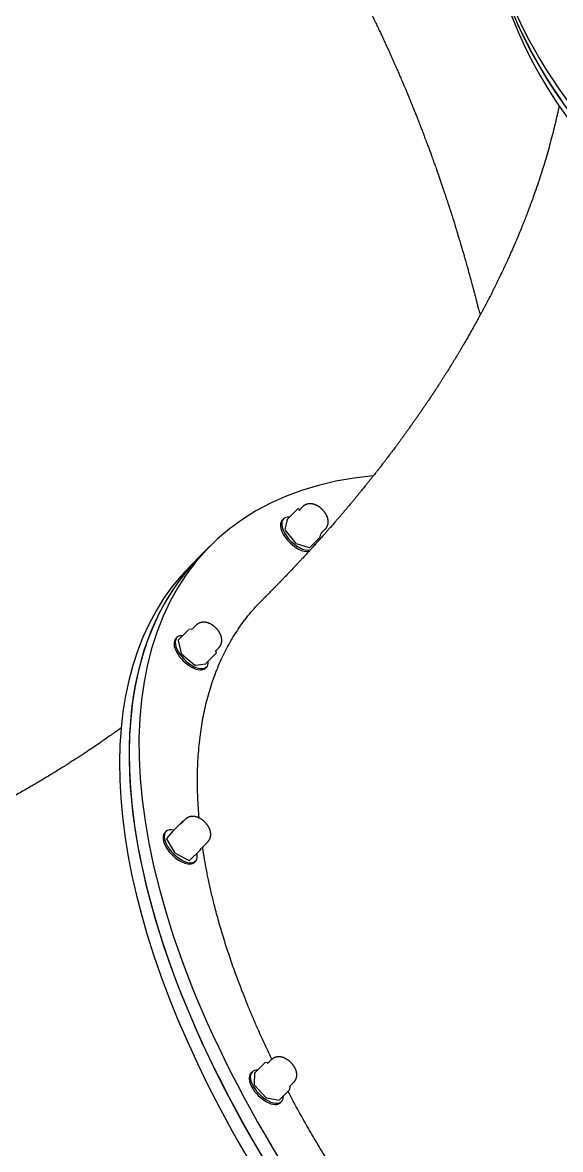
# Model space of a CAD drawing. Header units: millimetres. Extents: x 246416442 to 246896683, y 7418963194 to 7419503218.
# Drawn here: x 246834943 to 246835213, y 7419442322 to 7419442888 of the extents above; entities that cross this region are included whole.
import ezdxf
from ezdxf.lldxf.tags import DXFTag

# ---------------------------------------------------------------- set-up
doc = ezdxf.new("R2010")
doc.units = ezdxf.units.MM
for name, color, linetype in [('L-Hatch Boundary', 1, 'Continuous'), ('L-HS-CONCRETE PATH', 2, 'Continuous'), ('L-X-E-PLAY', 9, 'Continuous')]:
    doc.layers.add(name, color=color, linetype=linetype)
doc.layers.add('L-SUB-SOIL DRAINAGE', color=170, linetype='SUBSOIL', lineweight=20)
doc.styles.get("Standard").update_dxf_attribs({"font": 'arial.ttf'})
tags = doc.linetypes.add('SUBSOIL', pattern='A,12.7,-5.08,["SSD",Standard,S=2.54,R=0,X=-2.54,Y=-1.27],-6.35', length=24.13).pattern_tags.tags
tags[6] = DXFTag(74, 10)

# ---------------------------------------------------------------- blocks, each defined once
blk = doc.blocks.new('Kubus Triple - Moduplay')
at = {"layer": 'L-X-E-PLAY', "lineweight": 25}
for p, q in [((-141638.62, -699562.57), (-141644.63, -699566.82)), ((-141637.51, -699562.98), (-141638.36, -699562.55)), ((-141635.96, -699561.88), (-141638.23, -699563.49)), ((-141646.51, -699566.28), (-141647.21, -699566.78)), ((-141644.72, -699566.93), (-141646.69, -699571.54)), ((-141684.91, -699573.36), (-141690.57, -699577.36)), ((-141646.68, -699571.76), (-141642.46, -699579.46)), ((-141690.57, -699577.36), (-141696.23, -699581.36)), ((-141642.35, -699579.57), (-141636.16, -699582.65)), ((-141635.9, -699582.63), (-141629.89, -699578.38)), ((-141629.81, -699578.27), (-141629.26, -699576.99)), ((-141628.99, -699576.55), (-141626.72, -699574.95)), ((-141702.8, -699612.99), (-141708.81, -699617.24)), ((-141701.19, -699612.98), (-141702.65, -699612.95)), ((-141698.65, -699611.38), (-141700.83, -699612.92)), ((-141709.2, -699615.77), (-141709.91, -699616.27)), ((-141708.91, -699617.46), (-141708.43, -699624.11)), ((-141708.38, -699624.25), (-141702.67, -699631.03)), ((-141691.59, -699625.98), (-141689.42, -699624.44)), ((-141697.11, -699631.2), (-141691.1, -699626.95)), ((-141691, -699626.73), (-141691.08, -699625.62)), ((-141702.49, -699631.12), (-141697.26, -699631.25)), ((-141697.78, -699633.42), (-141697.07, -699632.92)), ((-141721.96, -699707.21), (-141727.97, -699711.46)), ((-141720.67, -699706.49), (-141723.36, -699708.39)), ((-141731.21, -699710.88), (-141731.92, -699711.38)), ((-141731.53, -699714.6), (-141728.67, -699722.26)), ((-141727.99, -699711.47), (-141731.45, -699714.32)), ((-141714.12, -699721.45), (-141711.43, -699719.55)), ((-141714.12, -699721.45), (-141714.12, -699721.45)), ((-141728.59, -699722.38), (-141722.27, -699727.19)), ((-141721.97, -699727.2), (-141715.96, -699722.95)), ((-141715.95, -699722.94), (-141714.99, -699722.15)), ((-141719.8, -699728.53), (-141719.09, -699728.03)), ((-141701.89, -699833.6), (-141707.9, -699837.85)), ((-141700.45, -699834), (-141701.66, -699833.57)), ((-141698.65, -699832.73), (-141700.74, -699834.2)), ((-141709.2, -699837.12), (-141709.91, -699837.62)), ((-141708, -699838), (-141709.17, -699843.39)), ((-141709.14, -699843.58), (-141704.34, -699851.09)), ((-141691.5, -699847.27), (-141689.42, -699845.79)), ((-141704.22, -699851.2), (-141698.24, -699853.32)), ((-141698.02, -699853.29), (-141692.01, -699849.04)), ((-141691.91, -699848.89), (-141691.59, -699847.43)), ((-141697.78, -699854.77), (-141697.07, -699854.27))]:
    blk.add_line(p, q, dxfattribs=at)
for centre, radius, start, end in [((-141638.48, -699562.78), 0.25, 63.5372, 125.2644), ((-141644.49, -699567.03), 0.25, 125.2644, 156.848), ((-141646.46, -699571.64), 0.25, 156.848, 208.7252), ((-141642.24, -699579.34), 0.25, 208.7252, 243.5372), ((-141630.04, -699578.18), 0.25, 305.2644, 336.848), ((-141624.5, -699579.08), 5.19, 152.4864, 156.2772), ((-141624.5, -699579.08), 5.19, 152.1811, 152.4436), ((-141628.71, -699576.94), 0.481, 125.7611, 144.7603), ((-141636.05, -699582.43), 0.25, 243.5372, 305.2644), ((-141702.65, -699613.2), 0.25, 88.6047, 125.2644), ((-141701.13, -699608.91), 4.07, 269.073, 270.4916), ((-141701.93, -699587.15), 25.84, 271.8734, 272.0288), ((-141701.06, -699612.56), 0.42, 272.981, 302.8473), ((-141708.66, -699617.45), 0.25, 125.2644, 184.1047), ((-141708.19, -699624.09), 0.25, 184.1047, 220.092), ((-141693.85, -699622.92), 3.8, 306.4374, 306.5756), ((-141691.25, -699626.75), 0.25, 305.2644, 4.1047), ((-141702.48, -699630.87), 0.25, 220.092, 268.6047), ((-141697.26, -699631), 0.25, 268.6047, 305.2644), ((-141721.82, -699707.41), 0.25, 56.8924, 125.2644), ((-141731.29, -699714.51), 0.25, 129.4342, 200.4289), ((-141727.83, -699711.66), 0.25, 125.2644, 129.4342), ((-141670.2, -699777.14), 70.92, 128.2632, 129.1561), ((-141728.44, -699722.18), 0.25, 200.4289, 232.6706), ((-141716.11, -699722.75), 0.25, 305.2644, 309.4342), ((-141722.12, -699727), 0.25, 232.6706, 305.2644), ((-141701.75, -699833.8), 0.25, 70.3811, 125.2644), ((-141707.76, -699838.05), 0.25, 125.2644, 167.7276), ((-141708.93, -699843.44), 0.25, 167.7276, 212.5522), ((-141704.13, -699850.96), 0.25, 212.5522, 250.3811), ((-141692.15, -699848.84), 0.25, 305.2644, 347.7276), ((-141691.27, -699847.49), 0.325, 134.3852, 168.145), ((-141698.16, -699853.09), 0.25, 250.3811, 305.2644)]:
    blk.add_arc(centre, radius, start, end, dxfattribs=at)
for centre, major_axis, ratio, start_param, end_param in [((-141065.4, -699281.44), (-430, 0), 0.707107, 0, 3.576317), ((-141065.4, -699287.1), (430, 0), 0.707107, 3.141593, 6.283185), ((-141065.4, -699287.1), (-430, 0), 0.707107, 0, 3.141593), ((-141065.4, -699292.76), (430, 0), 0.707107, 3.141593, 6.283185), ((-141436.65, -699924.45), (248.26, -351.09), 0.5, 2.747144, 6.283185), ((-141641.15, -699575.35), (-6.06, 8.57), 0.5, 0, 2.844851), ((-141640.44, -699574.85), (-6.06, 8.57), 0.5, 0, 2.833691), ((-141640.44, -699574.85), (-6.06, 8.57), 0.5, 5.737048, 6.283185), ((-141442.31, -699928.45), (-248.26, 351.09), 0.5, 0, 3.141593), ((-141442.31, -699928.45), (248.26, -351.09), 0.5, 3.141593, 6.283185), ((-141447.96, -699932.45), (-248.26, 351.09), 0.5, 0, 3.141593), ((-141640.44, -699574.85), (-6.06, 8.57), 0.5, 3.496398, 3.68773), ((-141703.84, -699624.85), (-6.06, 8.57), 0.5, 0, 3.141596), ((-141703.14, -699624.35), (-6.06, 8.57), 0.5, 0, 3.668863), ((-141703.14, -699624.35), (-6.06, 8.57), 0.5, 5.755915, 6.283185), ((-141721.82, -699707.41), (0.144, -0.204), 0.5, 3.141593, 3.178029), ((-141725.86, -699719.95), (-6.06, 8.57), 0.5, 0.000003, 3.141593), ((-141725.15, -699719.45), (-6.06, 8.57), 0.5, 0.000003, 3.822601), ((-141725.15, -699719.45), (-6.06, 8.57), 0.5, 5.602177, 6.283189), ((-141727.83, -699711.66), (0.144, -0.204), 0.5, 3.141593, 3.178029), ((-141716.11, -699722.75), (-0.144, 0.204), 0.5, 3.141613, 3.178029), ((-141703.84, -699846.2), (-6.06, 8.57), 0.5, 0, 3.141596), ((-141703.14, -699845.7), (-6.06, 8.57), 0.5, 0, 3.652525), ((-141703.14, -699845.7), (-6.06, 8.57), 0.5, 5.772253, 6.283185)]:
    blk.add_ellipse(centre, major_axis=major_axis, ratio=ratio, start_param=start_param, end_param=end_param, dxfattribs=at)
for points, knots in [([(-141599.95, -699220.24), (-141599.83, -699220.49), (-141599.5, -699221.16), (-141598.94, -699222.31), (-141598.19, -699223.85), (-141597.43, -699225.44), (-141596.65, -699227.08), (-141595.96, -699228.53), (-141595.28, -699229.99), (-141594.66, -699231.32), (-141594, -699232.73), (-141593.32, -699234.21), (-141592.64, -699235.71), (-141592.02, -699237.08), (-141591.46, -699238.3), (-141590.96, -699239.42), (-141590.52, -699240.41), (-141590.12, -699241.3), (-141589.69, -699242.28), (-141589.18, -699243.43), (-141588.63, -699244.7), (-141588.09, -699245.94), (-141587.57, -699247.14), (-141587.05, -699248.34), (-141586.53, -699249.55), (-141585.98, -699250.84), (-141585.48, -699252.01), (-141584.98, -699253.2), (-141584.5, -699254.37), (-141583.97, -699255.62), (-141583.41, -699256.98), (-141582.81, -699258.46), (-141582.17, -699260.01), (-141581.57, -699261.5), (-141581.01, -699262.91), (-141580.45, -699264.29), (-141579.96, -699265.53), (-141579.53, -699266.63), (-141579.12, -699267.68), (-141578.64, -699268.89), (-141578.18, -699270.1), (-141577.68, -699271.38), (-141577.21, -699272.61), (-141576.71, -699273.91), (-141576.24, -699275.16), (-141575.75, -699276.47), (-141575.26, -699277.77), (-141574.8, -699279.02), (-141574.38, -699280.14), (-141573.94, -699281.35), (-141573.48, -699282.62), (-141572.97, -699284.02), (-141572.52, -699285.27), (-141572.13, -699286.38), (-141571.76, -699287.42), (-141571.34, -699288.59), (-141570.87, -699289.94), (-141570.39, -699291.32), (-141569.91, -699292.7), (-141569.44, -699294.07), (-141568.95, -699295.49), (-141568.49, -699296.86), (-141568.02, -699298.24), (-141567.54, -699299.67), (-141567.07, -699301.11), (-141566.62, -699302.45), (-141566.2, -699303.74), (-141565.81, -699304.96), (-141565.43, -699306.11), (-141565.09, -699307.19), (-141564.69, -699308.43), (-141564.27, -699309.77), (-141563.86, -699311.05), (-141563.52, -699312.15), (-141563.2, -699313.18), (-141562.87, -699314.23), (-141562.55, -699315.28), (-141562.24, -699316.31), (-141561.9, -699317.41), (-141561.52, -699318.68), (-141561.12, -699320.01), (-141560.76, -699321.21), (-141560.42, -699322.36), (-141560.08, -699323.52), (-141559.75, -699324.65), (-141559.47, -699325.63), (-141559.2, -699326.57), (-141558.88, -699327.67), (-141558.53, -699328.9), (-141558.17, -699330.17), (-141557.81, -699331.46), (-141557.45, -699332.73), (-141557.11, -699333.96), (-141556.82, -699335.01), (-141556.54, -699336.04), (-141556.23, -699337.16), (-141555.92, -699338.32), (-141555.64, -699339.39), (-141555.37, -699340.37), (-141555.09, -699341.44), (-141554.78, -699342.61), (-141554.46, -699343.82), (-141554.15, -699345.03), (-141553.8, -699346.37), (-141553.46, -699347.73), (-141553.11, -699349.08), (-141552.78, -699350.41), (-141552.43, -699351.79), (-141552.1, -699353.15), (-141551.78, -699354.44), (-141551.48, -699355.67), (-141551.18, -699356.93), (-141550.88, -699358.19), (-141550.55, -699359.56), (-141550.23, -699360.91), (-141549.91, -699362.27), (-141549.6, -699363.64), (-141549.27, -699365.05), (-141548.99, -699366.31), (-141548.75, -699367.35), (-141548.48, -699368.57), (-141548.2, -699369.83), (-141547.93, -699371.03), (-141547.7, -699372.1), (-141547.43, -699373.35), (-141547.15, -699374.65), (-141546.88, -699375.91), (-141546.6, -699377.21), (-141546.29, -699378.67), (-141545.99, -699380.13), (-141545.72, -699381.48), (-141545.44, -699382.81), (-141545.18, -699384.11), (-141544.94, -699385.33), (-141544.68, -699386.65), (-141544.41, -699388.03), (-141544.15, -699389.35), (-141543.91, -699390.57), (-141543.66, -699391.91), (-141543.39, -699393.33), (-141543.14, -699394.67), (-141542.92, -699395.88), (-141542.71, -699397.01), (-141542.51, -699398.12), (-141542.3, -699399.28), (-141542.07, -699400.56), (-141541.86, -699401.74), (-141541.67, -699402.83), (-141541.47, -699403.96), (-141541.25, -699405.23), (-141541.05, -699406.44), (-141540.85, -699407.59), (-141540.66, -699408.74), (-141540.46, -699409.96), (-141540.28, -699411.04), (-141540.11, -699412.08), (-141539.94, -699413.12), (-141539.77, -699414.18), (-141539.6, -699415.25), (-141539.41, -699416.47), (-141539.18, -699417.94), (-141538.93, -699419.59), (-141538.68, -699421.24), (-141538.47, -699422.69), (-141538.29, -699423.92), (-141538.12, -699425.03), (-141537.97, -699426.07), (-141537.83, -699427.1), (-141537.67, -699428.19), (-141537.51, -699429.39), (-141537.32, -699430.75), (-141537.15, -699431.97), (-141537.01, -699433.05), (-141536.87, -699434.08), (-141536.73, -699435.13), (-141536.6, -699436.14), (-141536.45, -699437.26), (-141536.28, -699438.63), (-141536.1, -699440.03), (-141535.94, -699441.32), (-141535.79, -699442.52), (-141535.65, -699443.73), (-141535.48, -699445.18), (-141535.3, -699446.69), (-141535.13, -699448.12), (-141535, -699449.27), (-141534.89, -699450.28), (-141534.77, -699451.36), (-141534.65, -699452.45), (-141534.53, -699453.54), (-141534.4, -699454.72), (-141534.26, -699456.05), (-141534.14, -699457.24), (-141534.03, -699458.29), (-141533.93, -699459.29), (-141533.83, -699460.33), (-141533.73, -699461.29), (-141533.64, -699462.26), (-141533.53, -699463.39), (-141533.41, -699464.7), (-141533.27, -699466.12), (-141533.14, -699467.64), (-141532.99, -699469.29), (-141532.86, -699470.78), (-141532.74, -699472.18), (-141532.62, -699473.6), (-141532.49, -699475.19), (-141532.37, -699476.68), (-141532.26, -699478.12), (-141532.16, -699479.46), (-141532.05, -699480.89), (-141531.98, -699481.83), (-141531.95, -699482.31)], [0, 0, 0, 0, 0.003396, 0.008957, 0.015265, 0.023875, 0.029949, 0.036907, 0.043, 0.049082, 0.05441, 0.06145, 0.068401, 0.073904, 0.079264, 0.084267, 0.088394, 0.092023, 0.09584, 0.100958, 0.106829, 0.112058, 0.116957, 0.122202, 0.127467, 0.132394, 0.138532, 0.142447, 0.147471, 0.153295, 0.158309, 0.164568, 0.171988, 0.177847, 0.183283, 0.189552, 0.195175, 0.198716, 0.203228, 0.20824, 0.21378, 0.218173, 0.22418, 0.228984, 0.234144, 0.239598, 0.245088, 0.250068, 0.254982, 0.258796, 0.264869, 0.270411, 0.275862, 0.279988, 0.283945, 0.288464, 0.2942, 0.300212, 0.305123, 0.310812, 0.31665, 0.322268, 0.327166, 0.333197, 0.339328, 0.344354, 0.34911, 0.354717, 0.358769, 0.362802, 0.367522, 0.373423, 0.378646, 0.382632, 0.386362, 0.390654, 0.395075, 0.398661, 0.40271, 0.407888, 0.413609, 0.418132, 0.421882, 0.42703, 0.431578, 0.435044, 0.438369, 0.442452, 0.447816, 0.45258, 0.457149, 0.462677, 0.467147, 0.471359, 0.474659, 0.479005, 0.484165, 0.487907, 0.491232, 0.495378, 0.500101, 0.504531, 0.509262, 0.513751, 0.519772, 0.524678, 0.529124, 0.534737, 0.540282, 0.544428, 0.549239, 0.554148, 0.558523, 0.563414, 0.569598, 0.573516, 0.578648, 0.584913, 0.58916, 0.592718, 0.596532, 0.602701, 0.606659, 0.609829, 0.61457, 0.620483, 0.624154, 0.628551, 0.634851, 0.640215, 0.644584, 0.64966, 0.6549, 0.658832, 0.662955, 0.66932, 0.673928, 0.677431, 0.682473, 0.688602, 0.692877, 0.6971, 0.701662, 0.705139, 0.709147, 0.714184, 0.718999, 0.721909, 0.725952, 0.731149, 0.735608, 0.73896, 0.743548, 0.747947, 0.752025, 0.755145, 0.759048, 0.763158, 0.766429, 0.770595, 0.776043, 0.782285, 0.788213, 0.793246, 0.798039, 0.80117, 0.805031, 0.809079, 0.812038, 0.81652, 0.821789, 0.826423, 0.829402, 0.833227, 0.837183, 0.840473, 0.843885, 0.848975, 0.854806, 0.858743, 0.862431, 0.8673, 0.871507, 0.87752, 0.883071, 0.886423, 0.889541, 0.893604, 0.897657, 0.900866, 0.904978, 0.909927, 0.914644, 0.917338, 0.920814, 0.925016, 0.92816, 0.930738, 0.934989, 0.939877, 0.94428, 0.949636, 0.955566, 0.96123, 0.964995, 0.969992, 0.975746, 0.981337, 0.985301, 0.990457, 0.995047, 1, 1, 1, 1]), ([(-141474.95, -699385.4), (-141475.1, -699385.77), (-141475.53, -699386.86), (-141476.22, -699388.56), (-141476.92, -699390.27), (-141477.54, -699391.76), (-141478.44, -699393.89), (-141479.43, -699396.17), (-141480.37, -699398.29), (-141481.45, -699400.7), (-141483.6, -699405.38), (-141487.19, -699412.76), (-141491.77, -699421.57), (-141495.41, -699428.12), (-141497.68, -699432.06), (-141498.59, -699433.62), (-141500.19, -699436.34), (-141501.85, -699439.08), (-141503.44, -699441.66), (-141504.7, -699443.7), (-141506, -699445.76), (-141507.32, -699447.82), (-141508.52, -699449.68), (-141509.76, -699451.57), (-141511.07, -699453.55), (-141512.11, -699455.11), (-141513.08, -699456.54), (-141513.97, -699457.85), (-141514.87, -699459.15), (-141515.78, -699460.47), (-141516.72, -699461.82), (-141517.68, -699463.19), (-141518.67, -699464.58), (-141519.68, -699466), (-141520.62, -699467.3), (-141521.56, -699468.59), (-141522.52, -699469.91), (-141523.5, -699471.24), (-141524.47, -699472.55), (-141525.46, -699473.86), (-141526.44, -699475.17), (-141527.51, -699476.58), (-141528.56, -699477.95), (-141529.61, -699479.32), (-141530.62, -699480.61), (-141531.58, -699481.84), (-141532.53, -699483.06), (-141533.55, -699484.33), (-141534.68, -699485.76), (-141535.85, -699487.21), (-141537.09, -699488.74), (-141538.17, -699490.06), (-141539.27, -699491.4), (-141540.34, -699492.7), (-141541.62, -699494.22), (-141542.84, -699495.68), (-141543.99, -699497.04), (-141545.03, -699498.26), (-141546.07, -699499.47), (-141546.99, -699500.54), (-141548.18, -699501.91), (-141549.33, -699503.22), (-141550.56, -699504.62), (-141551.86, -699506.09), (-141553.21, -699507.59), (-141554.58, -699509.12), (-141555.58, -699510.22), (-141556.58, -699511.31), (-141557.63, -699512.46), (-141558.71, -699513.64), (-141559.86, -699514.87), (-141561.03, -699516.13), (-141562.32, -699517.5), (-141563.68, -699518.94), (-141564.95, -699520.28), (-141566.2, -699521.58), (-141567.38, -699522.81), (-141568.63, -699524.09), (-141569.88, -699525.37), (-141571.12, -699526.63), (-141572.34, -699527.86), (-141573.54, -699529.08), (-141574.68, -699530.21), (-141575.69, -699531.22), (-141576.61, -699532.13), (-141577.59, -699533.1), (-141578.63, -699534.12), (-141579.7, -699535.17), (-141580.79, -699536.22), (-141581.9, -699537.3), (-141583.01, -699538.36), (-141584.14, -699539.45), (-141585.22, -699540.47), (-141586.26, -699541.46), (-141587.23, -699542.38), (-141588.22, -699543.3), (-141589.2, -699544.22), (-141590.19, -699545.15), (-141591.24, -699546.11), (-141592.27, -699547.07), (-141593.22, -699547.94), (-141594.19, -699548.82), (-141595.17, -699549.72), (-141596.21, -699550.66), (-141597.17, -699551.53), (-141598.21, -699552.47), (-141599.35, -699553.48), (-141600.54, -699554.54), (-141601.7, -699555.57), (-141603.02, -699556.74), (-141604.29, -699557.85), (-141605.41, -699558.83), (-141606.29, -699559.6), (-141607.27, -699560.45), (-141608.44, -699561.46), (-141609.7, -699562.54), (-141610.97, -699563.63), (-141612.13, -699564.61), (-141613.17, -699565.49), (-141614.19, -699566.35), (-141615.26, -699567.25), (-141616.46, -699568.25), (-141617.66, -699569.25), (-141618.77, -699570.17), (-141619.6, -699570.86), (-141620.43, -699571.54), (-141621.3, -699572.25), (-141622.19, -699572.98), (-141623.01, -699573.64), (-141623.98, -699574.44), (-141625.18, -699575.4), (-141626.49, -699576.46), (-141627.96, -699577.64), (-141629.32, -699578.72), (-141630.71, -699579.82), (-141631.85, -699580.72), (-141632.94, -699581.57), (-141633.89, -699582.32), (-141634.84, -699583.06), (-141635.78, -699583.79), (-141636.67, -699584.48), (-141637.47, -699585.1), (-141638.37, -699585.79), (-141639.31, -699586.51), (-141640.41, -699587.35), (-141641.48, -699588.17), (-141642.57, -699588.99), (-141643.58, -699589.76), (-141644.54, -699590.48), (-141645.53, -699591.22), (-141646.42, -699591.89), (-141647.22, -699592.48), (-141647.93, -699593.02), (-141648.75, -699593.63), (-141649.71, -699594.33), (-141650.86, -699595.18), (-141652.01, -699596.02), (-141653.16, -699596.87), (-141654.19, -699597.61), (-141655.27, -699598.4), (-141656.41, -699599.22), (-141657.58, -699600.07), (-141658.7, -699600.87), (-141659.65, -699601.55), (-141660.62, -699602.24), (-141661.64, -699602.96), (-141662.81, -699603.79), (-141663.48, -699604.27), (-141663.89, -699604.56)], [0, 0, 0, 0, 0.00558, 0.016446, 0.025492, 0.031023, 0.038687, 0.057165, 0.064874, 0.070029, 0.092607, 0.133397, 0.177058, 0.218788, 0.226153, 0.232369, 0.240724, 0.2642, 0.270638, 0.276605, 0.292435, 0.299089, 0.305105, 0.318057, 0.325067, 0.332283, 0.339335, 0.344696, 0.35011, 0.357089, 0.362718, 0.368381, 0.375747, 0.381635, 0.387552, 0.393442, 0.399023, 0.405364, 0.411428, 0.416734, 0.42306, 0.429033, 0.435695, 0.441478, 0.447441, 0.453042, 0.457951, 0.463731, 0.470131, 0.476956, 0.48323, 0.490475, 0.494594, 0.501144, 0.507718, 0.514912, 0.520473, 0.525894, 0.531105, 0.536599, 0.540025, 0.549307, 0.553965, 0.558672, 0.568765, 0.573874, 0.578937, 0.583359, 0.5883, 0.594209, 0.59886, 0.604659, 0.610866, 0.617079, 0.623543, 0.628663, 0.634259, 0.639817, 0.6456, 0.651216, 0.656504, 0.661938, 0.667306, 0.671494, 0.675224, 0.679382, 0.684272, 0.688743, 0.693284, 0.698271, 0.702912, 0.707424, 0.712681, 0.71647, 0.720465, 0.724878, 0.728735, 0.73261, 0.737205, 0.741579, 0.745259, 0.748785, 0.753338, 0.757133, 0.761392, 0.764913, 0.769546, 0.774918, 0.779024, 0.783302, 0.790515, 0.793772, 0.796405, 0.800779, 0.805112, 0.809858, 0.815276, 0.819612, 0.823014, 0.827092, 0.831156, 0.835004, 0.840585, 0.844623, 0.847365, 0.849791, 0.853721, 0.856964, 0.85964, 0.862663, 0.867659, 0.872662, 0.876963, 0.883532, 0.887277, 0.891861, 0.895755, 0.898821, 0.90198, 0.905808, 0.908778, 0.911342, 0.914256, 0.918146, 0.921207, 0.925703, 0.929314, 0.932458, 0.93617, 0.939168, 0.94263, 0.945263, 0.947353, 0.949905, 0.953648, 0.95707, 0.961549, 0.96523, 0.968679, 0.971868, 0.97605, 0.980049, 0.983668, 0.986901, 0.989268, 0.993403, 0.996629, 1, 1, 1, 1]), ([(-141626.73, -699574.95), (-141626.69, -699574.92), (-141626.6, -699574.86), (-141626.45, -699574.74), (-141626.29, -699574.61), (-141626.14, -699574.46), (-141625.99, -699574.31), (-141625.84, -699574.16), (-141625.71, -699573.99), (-141625.58, -699573.83), (-141625.46, -699573.65), (-141625.34, -699573.48), (-141625.23, -699573.29), (-141625.13, -699573.11), (-141625.04, -699572.91), (-141624.95, -699572.72), (-141624.88, -699572.52), (-141624.8, -699572.31), (-141624.74, -699572.1), (-141624.69, -699571.89), (-141624.64, -699571.68), (-141624.6, -699571.45), (-141624.56, -699571.23), (-141624.54, -699571), (-141624.52, -699570.77), (-141624.51, -699570.54), (-141624.51, -699570.3), (-141624.52, -699570.05), (-141624.54, -699569.81), (-141624.57, -699569.56), (-141624.6, -699569.31), (-141624.64, -699569.05), (-141624.69, -699568.8), (-141624.75, -699568.54), (-141624.82, -699568.29), (-141624.9, -699568.03), (-141624.98, -699567.78), (-141625.07, -699567.53), (-141625.16, -699567.28), (-141625.27, -699567.04), (-141625.38, -699566.79), (-141625.49, -699566.55), (-141625.61, -699566.31), (-141625.74, -699566.08), (-141625.87, -699565.85), (-141626.01, -699565.62), (-141626.15, -699565.39), (-141626.29, -699565.17), (-141626.44, -699564.95), (-141626.6, -699564.73), (-141626.76, -699564.52), (-141626.93, -699564.31), (-141627.1, -699564.11), (-141627.27, -699563.91), (-141627.45, -699563.71), (-141627.64, -699563.52), (-141627.83, -699563.33), (-141628.02, -699563.14), (-141628.22, -699562.97), (-141628.42, -699562.79), (-141628.63, -699562.62), (-141628.84, -699562.46), (-141629.06, -699562.3), (-141629.28, -699562.15), (-141629.51, -699562), (-141629.74, -699561.87), (-141629.98, -699561.74), (-141630.21, -699561.62), (-141630.45, -699561.51), (-141630.69, -699561.41), (-141630.93, -699561.32), (-141631.17, -699561.24), (-141631.42, -699561.16), (-141631.66, -699561.1), (-141631.89, -699561.05), (-141632.13, -699561.01), (-141632.37, -699560.98), (-141632.6, -699560.96), (-141632.83, -699560.95), (-141633.06, -699560.95), (-141633.29, -699560.96), (-141633.52, -699560.98), (-141633.74, -699561), (-141633.96, -699561.04), (-141634.18, -699561.08), (-141634.39, -699561.14), (-141634.6, -699561.2), (-141634.8, -699561.27), (-141635.01, -699561.35), (-141635.2, -699561.44), (-141635.4, -699561.54), (-141635.58, -699561.64), (-141635.76, -699561.75), (-141635.89, -699561.83), (-141635.95, -699561.88), (-141635.96, -699561.88)], [0, 0, 0, 0, 0.005794, 0.015375, 0.024941, 0.034498, 0.044051, 0.053606, 0.063166, 0.072739, 0.08233, 0.091946, 0.101594, 0.11128, 0.121013, 0.130801, 0.140653, 0.150579, 0.160588, 0.170692, 0.1809, 0.191226, 0.201678, 0.212269, 0.223006, 0.233897, 0.244946, 0.256153, 0.267511, 0.279012, 0.290638, 0.302368, 0.314175, 0.326033, 0.337913, 0.349784, 0.361628, 0.37343, 0.385182, 0.396877, 0.408516, 0.420098, 0.431629, 0.443113, 0.454557, 0.465967, 0.477353, 0.488721, 0.500081, 0.511441, 0.522809, 0.534192, 0.545599, 0.557038, 0.568519, 0.58005, 0.591639, 0.603294, 0.615021, 0.626826, 0.638712, 0.650678, 0.662722, 0.674835, 0.687004, 0.699209, 0.711416, 0.723594, 0.73571, 0.747732, 0.759633, 0.771393, 0.782996, 0.794435, 0.805708, 0.816819, 0.827773, 0.83858, 0.84925, 0.859792, 0.870216, 0.880534, 0.890754, 0.900885, 0.910935, 0.920912, 0.930823, 0.940675, 0.950473, 0.960224, 0.969934, 0.979606, 0.989248, 0.998863, 1, 1, 1, 1]), ([(-141689.42, -699624.44), (-141689.41, -699624.44), (-141689.35, -699624.39), (-141689.22, -699624.3), (-141689.06, -699624.17), (-141688.9, -699624.03), (-141688.75, -699623.88), (-141688.6, -699623.73), (-141688.46, -699623.57), (-141688.33, -699623.4), (-141688.21, -699623.23), (-141688.09, -699623.06), (-141687.98, -699622.88), (-141687.87, -699622.69), (-141687.78, -699622.5), (-141687.69, -699622.31), (-141687.6, -699622.11), (-141687.53, -699621.91), (-141687.46, -699621.7), (-141687.4, -699621.49), (-141687.35, -699621.27), (-141687.31, -699621.05), (-141687.27, -699620.83), (-141687.24, -699620.61), (-141687.22, -699620.38), (-141687.21, -699620.14), (-141687.21, -699619.9), (-141687.21, -699619.66), (-141687.22, -699619.42), (-141687.24, -699619.17), (-141687.27, -699618.92), (-141687.31, -699618.67), (-141687.36, -699618.41), (-141687.42, -699618.16), (-141687.48, -699617.9), (-141687.55, -699617.65), (-141687.63, -699617.4), (-141687.72, -699617.14), (-141687.81, -699616.89), (-141687.91, -699616.65), (-141688.02, -699616.4), (-141688.13, -699616.16), (-141688.25, -699615.92), (-141688.37, -699615.68), (-141688.5, -699615.45), (-141688.63, -699615.22), (-141688.77, -699614.99), (-141688.92, -699614.77), (-141689.06, -699614.55), (-141689.22, -699614.33), (-141689.38, -699614.12), (-141689.54, -699613.91), (-141689.71, -699613.7), (-141689.88, -699613.5), (-141690.06, -699613.3), (-141690.24, -699613.1), (-141690.43, -699612.91), (-141690.62, -699612.73), (-141690.82, -699612.54), (-141691.02, -699612.37), (-141691.22, -699612.2), (-141691.43, -699612.03), (-141691.65, -699611.87), (-141691.87, -699611.72), (-141692.1, -699611.57), (-141692.32, -699611.43), (-141692.56, -699611.29), (-141692.79, -699611.17), (-141693.03, -699611.06), (-141693.27, -699610.95), (-141693.51, -699610.85), (-141693.75, -699610.77), (-141693.99, -699610.69), (-141694.23, -699610.63), (-141694.47, -699610.57), (-141694.71, -699610.53), (-141694.95, -699610.49), (-141695.18, -699610.47), (-141695.42, -699610.45), (-141695.65, -699610.45), (-141695.88, -699610.45), (-141696.1, -699610.46), (-141696.33, -699610.49), (-141696.55, -699610.52), (-141696.77, -699610.56), (-141696.98, -699610.61), (-141697.19, -699610.67), (-141697.4, -699610.73), (-141697.6, -699610.81), (-141697.8, -699610.89), (-141698, -699610.98), (-141698.19, -699611.08), (-141698.37, -699611.19), (-141698.53, -699611.29), (-141698.62, -699611.35), (-141698.65, -699611.38)], [0, 0, 0, 0, 0.001268, 0.010857, 0.02043, 0.029991, 0.039545, 0.049098, 0.058655, 0.068222, 0.077804, 0.087408, 0.097039, 0.106707, 0.116417, 0.126178, 0.135999, 0.145889, 0.155857, 0.165915, 0.176073, 0.186342, 0.196733, 0.207258, 0.217925, 0.228743, 0.239717, 0.25085, 0.262138, 0.273574, 0.285143, 0.296827, 0.308601, 0.320439, 0.332313, 0.344191, 0.35605, 0.367874, 0.37965, 0.391373, 0.403038, 0.414647, 0.426202, 0.437707, 0.449169, 0.460595, 0.471991, 0.483367, 0.49473, 0.506089, 0.517453, 0.528828, 0.540222, 0.551645, 0.563105, 0.574612, 0.586173, 0.597796, 0.609489, 0.621257, 0.633104, 0.645033, 0.657041, 0.669123, 0.681268, 0.693459, 0.70567, 0.717866, 0.730015, 0.742085, 0.754047, 0.765875, 0.777554, 0.789071, 0.800422, 0.811609, 0.822637, 0.833512, 0.844245, 0.854846, 0.865325, 0.875692, 0.885957, 0.896129, 0.906217, 0.916227, 0.926169, 0.936048, 0.945871, 0.955644, 0.965372, 0.975062, 0.984717, 0.994344, 1, 1, 1, 1]), ([(-141744.56, -699655.81), (-141744.88, -699655.97), (-141746.06, -699656.54), (-141747.76, -699657.37), (-141749.69, -699658.29), (-141751.79, -699659.28), (-141753.96, -699660.3), (-141756.33, -699661.4), (-141758.88, -699662.56), (-141761.51, -699663.75), (-141764.03, -699664.87), (-141766.1, -699665.78), (-141768.33, -699666.74), (-141770.66, -699667.74), (-141772.91, -699668.69), (-141776.08, -699670.02), (-141779.12, -699671.26), (-141782.05, -699672.43), (-141785.16, -699673.66), (-141788.42, -699674.93), (-141791.8, -699676.21), (-141794.12, -699677.08), (-141797.96, -699678.49), (-141801.76, -699679.85), (-141805.33, -699681.09), (-141807.76, -699681.93), (-141812.85, -699683.65), (-141817.94, -699685.3), (-141822.59, -699686.74), (-141825.03, -699687.49), (-141827.19, -699688.14), (-141829.12, -699688.71), (-141830.48, -699689.11), (-141833.82, -699690.08), (-141837.97, -699691.24), (-141842.23, -699692.39), (-141846.09, -699693.41), (-141851.14, -699694.7), (-141856.12, -699695.91), (-141859.82, -699696.77), (-141863.18, -699697.54), (-141866.68, -699698.31), (-141870.26, -699699.08), (-141872.44, -699699.53), (-141875.75, -699700.2), (-141879.01, -699700.84), (-141882.28, -699701.46), (-141885.6, -699702.07), (-141888.85, -699702.65), (-141892.03, -699703.19), (-141895.3, -699703.73), (-141898.6, -699704.25), (-141902.81, -699704.89), (-141905.65, -699705.3), (-141908.37, -699705.67), (-141911.07, -699706.04), (-141913.83, -699706.39), (-141916.91, -699706.77), (-141919.45, -699707.07), (-141921.99, -699707.36), (-141924.45, -699707.62), (-141926.61, -699707.85), (-141928.73, -699708.06), (-141930.54, -699708.24), (-141932.31, -699708.4), (-141934.14, -699708.57), (-141936.09, -699708.73), (-141938.1, -699708.9), (-141940.14, -699709.06), (-141942.18, -699709.22), (-141943.96, -699709.35), (-141945.71, -699709.47), (-141947.5, -699709.58), (-141949.42, -699709.7), (-141951.4, -699709.82), (-141953.4, -699709.93), (-141955.34, -699710.03), (-141957.35, -699710.13), (-141959.29, -699710.21), (-141961.31, -699710.29), (-141963.29, -699710.37), (-141965.41, -699710.44), (-141967.71, -699710.51), (-141969.94, -699710.56), (-141972.14, -699710.61), (-141974.37, -699710.65), (-141976.7, -699710.68), (-141978.97, -699710.7), (-141980.81, -699710.71), (-141982.49, -699710.72), (-141984.31, -699710.72), (-141986.47, -699710.71), (-141988.8, -699710.69), (-141991.08, -699710.67), (-141993.33, -699710.63), (-141995.18, -699710.59), (-141996.94, -699710.55), (-141998.57, -699710.51), (-142000.4, -699710.46), (-142002.42, -699710.4), (-142004.6, -699710.32), (-142006.93, -699710.23), (-142009.17, -699710.13), (-142011.27, -699710.03), (-142013.19, -699709.93), (-142015.02, -699709.83), (-142016.86, -699709.73), (-142018.89, -699709.6), (-142020.89, -699709.47), (-142022.97, -699709.33), (-142024.9, -699709.2), (-142026.98, -699709.04), (-142029.01, -699708.88), (-142031.23, -699708.7), (-142033.31, -699708.52), (-142035.24, -699708.35), (-142036.82, -699708.21), (-142038.41, -699708.05), (-142040.01, -699707.9), (-142041.76, -699707.72), (-142043.54, -699707.54), (-142045.37, -699707.34), (-142047.18, -699707.15), (-142049.1, -699706.93), (-142051.13, -699706.69), (-142053.14, -699706.45), (-142055.09, -699706.21), (-142057.17, -699705.95), (-142059.35, -699705.67), (-142061.43, -699705.39), (-142063.51, -699705.1), (-142065.65, -699704.8), (-142067.66, -699704.51), (-142069.39, -699704.26), (-142070.98, -699704.02), (-142072.84, -699703.73), (-142074.89, -699703.41), (-142077.04, -699703.06), (-142079.2, -699702.71), (-142081.14, -699702.38), (-142082.89, -699702.09), (-142084.54, -699701.8), (-142086.15, -699701.52), (-142087.83, -699701.21), (-142089.42, -699700.92), (-142091.1, -699700.62), (-142092.65, -699700.32), (-142094.15, -699700.04), (-142095.72, -699699.74), (-142097.45, -699699.4), (-142099.18, -699699.06), (-142100.82, -699698.73), (-142102.52, -699698.38), (-142104.27, -699698.02), (-142106.11, -699697.63), (-142107.8, -699697.27), (-142109.69, -699696.86), (-142111.74, -699696.41), (-142113.78, -699695.96), (-142115.78, -699695.5), (-142117.65, -699695.07), (-142119.54, -699694.63), (-142121.29, -699694.22), (-142123.03, -699693.8), (-142124.7, -699693.4), (-142126.51, -699692.95), (-142128.31, -699692.51), (-142130.19, -699692.04), (-142131.87, -699691.61), (-142133.39, -699691.22), (-142134.69, -699690.88), (-142136.04, -699690.53), (-142137.54, -699690.13), (-142139.18, -699689.69), (-142140.72, -699689.28), (-142142.15, -699688.89), (-142143.78, -699688.44), (-142145.53, -699687.96), (-142147.45, -699687.42), (-142149.1, -699686.95), (-142150.53, -699686.54), (-142151.61, -699686.23), (-142152.51, -699685.97), (-142153.27, -699685.74), (-142154.18, -699685.48), (-142154.75, -699685.31), (-142155.24, -699685.17)], [0, 0, 0, 0, 0.0025781, 0.0095192, 0.0138359, 0.0181514, 0.0264928, 0.0312926, 0.0372268, 0.0469693, 0.0524034, 0.0574293, 0.0635375, 0.0701986, 0.0760089, 0.0814149, 0.0954521, 0.1001207, 0.1045679, 0.1200439, 0.1258409, 0.1311603, 0.1382495, 0.1559273, 0.1608757, 0.1660594, 0.1749224, 0.2003843, 0.205551, 0.2107647, 0.2191807, 0.2222624, 0.2255139, 0.2297246, 0.2478247, 0.2573801, 0.2622214, 0.277245, 0.2957847, 0.2999997, 0.3051655, 0.3211663, 0.3263857, 0.3320987, 0.3375591, 0.3511997, 0.3565207, 0.3619651, 0.3759855, 0.3807594, 0.3855436, 0.4003323, 0.40524, 0.4166643, 0.4213377, 0.4252836, 0.4365989, 0.4415871, 0.4479294, 0.4552614, 0.4602087, 0.4658761, 0.4711234, 0.4756756, 0.4790822, 0.4839934, 0.4890711, 0.4932186, 0.4986571, 0.5039122, 0.5079758, 0.5116244, 0.5165434, 0.5209449, 0.5255684, 0.5308424, 0.5354024, 0.5395626, 0.5453553, 0.5493794, 0.5541299, 0.5596235, 0.5646296, 0.57064, 0.5755943, 0.5804141, 0.5866223, 0.5922581, 0.5966666, 0.5997496, 0.6042448, 0.6096529, 0.6151686, 0.6208187, 0.6258867, 0.6311375, 0.6339624, 0.6383774, 0.6426954, 0.6469437, 0.6527078, 0.6580937, 0.6634825, 0.6685226, 0.6729658, 0.6770184, 0.6814121, 0.6859757, 0.6912725, 0.6955382, 0.7005603, 0.7048813, 0.7101504, 0.7147814, 0.7204757, 0.7247102, 0.7283178, 0.7315343, 0.7358549, 0.739502, 0.7438109, 0.7482584, 0.7522742, 0.756448, 0.7616798, 0.7664027, 0.7704359, 0.7752462, 0.7809341, 0.7855161, 0.7897477, 0.7954158, 0.8003818, 0.8037114, 0.8073664, 0.8114075, 0.8166466, 0.8215568, 0.8263332, 0.8315138, 0.8350038, 0.838475, 0.8428777, 0.8461562, 0.8500857, 0.8538641, 0.8577041, 0.8608272, 0.8642023, 0.8685388, 0.8727378, 0.8760972, 0.8798178, 0.884477, 0.888118, 0.8924535, 0.8961384, 0.9011133, 0.9064696, 0.9101882, 0.9148966, 0.9191914, 0.9232825, 0.9268713, 0.9311067, 0.934739, 0.9392917, 0.9434025, 0.9476168, 0.9508128, 0.9538313, 0.9565104, 0.9600386, 0.9640989, 0.967779, 0.9705648, 0.9738344, 0.9789772, 0.9824932, 0.9869613, 0.990274, 0.9922055, 0.9944276, 0.9960305, 0.9972419, 1, 1, 1, 1]), ([(-141711.43, -699719.55), (-141711.4, -699719.53), (-141711.32, -699719.47), (-141711.18, -699719.36), (-141711.02, -699719.23), (-141710.86, -699719.09), (-141710.71, -699718.94), (-141710.57, -699718.78), (-141710.43, -699718.62), (-141710.3, -699718.45), (-141710.18, -699718.28), (-141710.07, -699718.11), (-141709.96, -699717.92), (-141709.85, -699717.74), (-141709.76, -699717.55), (-141709.67, -699717.35), (-141709.59, -699717.15), (-141709.52, -699716.95), (-141709.46, -699716.74), (-141709.4, -699716.53), (-141709.35, -699716.31), (-141709.31, -699716.09), (-141709.27, -699715.87), (-141709.25, -699715.64), (-141709.23, -699715.41), (-141709.22, -699715.17), (-141709.22, -699714.93), (-141709.23, -699714.69), (-141709.24, -699714.45), (-141709.27, -699714.2), (-141709.3, -699713.95), (-141709.34, -699713.69), (-141709.39, -699713.44), (-141709.45, -699713.18), (-141709.52, -699712.93), (-141709.59, -699712.67), (-141709.67, -699712.42), (-141709.76, -699712.17), (-141709.86, -699711.92), (-141709.96, -699711.67), (-141710.07, -699711.43), (-141710.18, -699711.19), (-141710.3, -699710.95), (-141710.43, -699710.71), (-141710.56, -699710.48), (-141710.69, -699710.25), (-141710.83, -699710.03), (-141710.98, -699709.8), (-141711.13, -699709.58), (-141711.28, -699709.37), (-141711.45, -699709.16), (-141711.61, -699708.95), (-141711.78, -699708.74), (-141711.95, -699708.54), (-141712.13, -699708.34), (-141712.32, -699708.15), (-141712.51, -699707.96), (-141712.7, -699707.77), (-141712.9, -699707.59), (-141713.1, -699707.42), (-141713.31, -699707.25), (-141713.52, -699707.08), (-141713.74, -699706.93), (-141713.96, -699706.77), (-141714.18, -699706.63), (-141714.41, -699706.49), (-141714.65, -699706.36), (-141714.89, -699706.24), (-141715.12, -699706.13), (-141715.36, -699706.03), (-141715.61, -699705.93), (-141715.85, -699705.85), (-141716.09, -699705.78), (-141716.33, -699705.72), (-141716.57, -699705.66), (-141716.8, -699705.62), (-141717.04, -699705.59), (-141717.28, -699705.57), (-141717.51, -699705.56), (-141717.74, -699705.55), (-141717.97, -699705.56), (-141718.19, -699705.58), (-141718.41, -699705.6), (-141718.63, -699705.64), (-141718.85, -699705.68), (-141719.07, -699705.73), (-141719.28, -699705.8), (-141719.48, -699705.87), (-141719.68, -699705.94), (-141719.88, -699706.03), (-141720.07, -699706.12), (-141720.26, -699706.23), (-141720.44, -699706.34), (-141720.58, -699706.43), (-141720.65, -699706.48), (-141720.67, -699706.49)], [0, 0, 0, 0, 0.004421, 0.014004, 0.023572, 0.033131, 0.042684, 0.052238, 0.061797, 0.071368, 0.080956, 0.090568, 0.100211, 0.109891, 0.119617, 0.129396, 0.139239, 0.149153, 0.15915, 0.169239, 0.179432, 0.18974, 0.200173, 0.210744, 0.221459, 0.232328, 0.243354, 0.254538, 0.265876, 0.277357, 0.288966, 0.300682, 0.31248, 0.324333, 0.336212, 0.348085, 0.359934, 0.371743, 0.383502, 0.395206, 0.406853, 0.418443, 0.429981, 0.441471, 0.45292, 0.464335, 0.475723, 0.487094, 0.498455, 0.509814, 0.521181, 0.532561, 0.543963, 0.555397, 0.566872, 0.578395, 0.589975, 0.60162, 0.613337, 0.62513, 0.637004, 0.64896, 0.660993, 0.673097, 0.685259, 0.69746, 0.709669, 0.721853, 0.733979, 0.746017, 0.757937, 0.769718, 0.781344, 0.792806, 0.804103, 0.815237, 0.826214, 0.837041, 0.84773, 0.858289, 0.86873, 0.879062, 0.889296, 0.899439, 0.9095, 0.919487, 0.929407, 0.939267, 0.949073, 0.958831, 0.968545, 0.978223, 0.987869, 0.997487, 1, 1, 1, 1]), ([(-141689.42, -699845.79), (-141689.4, -699845.78), (-141689.33, -699845.73), (-141689.19, -699845.63), (-141689.03, -699845.49), (-141688.87, -699845.35), (-141688.72, -699845.2), (-141688.58, -699845.05), (-141688.44, -699844.89), (-141688.31, -699844.72), (-141688.18, -699844.55), (-141688.07, -699844.37), (-141687.96, -699844.19), (-141687.85, -699844.01), (-141687.76, -699843.82), (-141687.67, -699843.62), (-141687.59, -699843.42), (-141687.52, -699843.22), (-141687.45, -699843.01), (-141687.39, -699842.8), (-141687.34, -699842.58), (-141687.3, -699842.36), (-141687.26, -699842.14), (-141687.24, -699841.91), (-141687.22, -699841.68), (-141687.21, -699841.45), (-141687.21, -699841.21), (-141687.21, -699840.97), (-141687.23, -699840.72), (-141687.25, -699840.48), (-141687.28, -699840.23), (-141687.32, -699839.97), (-141687.37, -699839.72), (-141687.43, -699839.46), (-141687.49, -699839.21), (-141687.57, -699838.95), (-141687.65, -699838.7), (-141687.73, -699838.45), (-141687.83, -699838.2), (-141687.93, -699837.95), (-141688.04, -699837.71), (-141688.15, -699837.47), (-141688.27, -699837.23), (-141688.39, -699836.99), (-141688.52, -699836.76), (-141688.66, -699836.53), (-141688.8, -699836.3), (-141688.94, -699836.08), (-141689.09, -699835.86), (-141689.25, -699835.64), (-141689.41, -699835.43), (-141689.57, -699835.22), (-141689.74, -699835.01), (-141689.91, -699834.81), (-141690.09, -699834.61), (-141690.27, -699834.42), (-141690.46, -699834.23), (-141690.65, -699834.04), (-141690.85, -699833.86), (-141691.05, -699833.69), (-141691.26, -699833.52), (-141691.47, -699833.35), (-141691.69, -699833.19), (-141691.91, -699833.04), (-141692.14, -699832.89), (-141692.37, -699832.75), (-141692.6, -699832.62), (-141692.83, -699832.5), (-141693.07, -699832.39), (-141693.31, -699832.28), (-141693.55, -699832.19), (-141693.8, -699832.1), (-141694.04, -699832.03), (-141694.28, -699831.97), (-141694.52, -699831.91), (-141694.75, -699831.87), (-141694.99, -699831.84), (-141695.23, -699831.81), (-141695.46, -699831.8), (-141695.69, -699831.79), (-141695.92, -699831.8), (-141696.14, -699831.82), (-141696.37, -699831.84), (-141696.59, -699831.87), (-141696.8, -699831.92), (-141697.02, -699831.97), (-141697.23, -699832.03), (-141697.44, -699832.1), (-141697.64, -699832.17), (-141697.84, -699832.26), (-141698.03, -699832.35), (-141698.22, -699832.45), (-141698.4, -699832.56), (-141698.55, -699832.66), (-141698.63, -699832.71), (-141698.65, -699832.73)], [0, 0, 0, 0, 0.002972, 0.012558, 0.022129, 0.031688, 0.041242, 0.050795, 0.060354, 0.069923, 0.079508, 0.089116, 0.098754, 0.108428, 0.118147, 0.127918, 0.13775, 0.147653, 0.157637, 0.167712, 0.177888, 0.188178, 0.198593, 0.209142, 0.219835, 0.230681, 0.241683, 0.252843, 0.264159, 0.275619, 0.28721, 0.298912, 0.3107, 0.322546, 0.334424, 0.3463, 0.358153, 0.369969, 0.381737, 0.393449, 0.405104, 0.416703, 0.428249, 0.439746, 0.451201, 0.46262, 0.474013, 0.485385, 0.496747, 0.508107, 0.519472, 0.530849, 0.542248, 0.553677, 0.565145, 0.57666, 0.588232, 0.599867, 0.611572, 0.623354, 0.635216, 0.647159, 0.659181, 0.671275, 0.68343, 0.695627, 0.707837, 0.720027, 0.732164, 0.744217, 0.756157, 0.76796, 0.77961, 0.791098, 0.80242, 0.813578, 0.824578, 0.835427, 0.846136, 0.856714, 0.867173, 0.877521, 0.887769, 0.897925, 0.907998, 0.917996, 0.927926, 0.937795, 0.947608, 0.957373, 0.967094, 0.976777, 0.986427, 0.99605, 1, 1, 1, 1])]:
    blk.add_open_spline(points, degree=3, knots=knots, dxfattribs=at)
for points, weights in [([(-141713.65, -699706.99), (-141709.99, -699663.08), (-141694.55, -699626.24), (-141663.89, -699604.56)], [0.927377726635, 0.80198320144, 0.70418215966, 0.633974601294]), ([(-141714.49, -699727.99), (-141714.49, -699725.88), (-141714.47, -699723.78), (-141714.42, -699721.69)], [1, 0.992407531231, 0.984901530834, 0.977481998811]), ([(-141698.31, -699832.51), (-141709.56, -699793.19), (-141714.49, -699758.2), (-141714.49, -699727.99)], [0.747660192275, 0.817150068934, 0.901263338176, 1]), ([(-141638.15, -699972.43), (-141662.25, -699930.16), (-141680.43, -699888.79), (-141693.05, -699849.78)], [0.591485258079, 0.625325358715, 0.668553467063, 0.721169583123])]:
    blk.add_rational_spline(points, weights, degree=3, dxfattribs=at)

msp = doc.modelspace()

# ---------------------------------------------------------------- linework, layer by layer
at = {"layer": 'L-Hatch Boundary'}
msp.add_arc((246837109.14, 7419443602.6), 6285, 47.96542, 198.07766, dxfattribs=at)
at = {"layer": 'L-HS-CONCRETE PATH', "ltscale": 0.5}
msp.add_arc((246822589.14, 7419429232.36), 14000, 341.375975, 73.235435, dxfattribs=at)
at = {"layer": 'L-SUB-SOIL DRAINAGE', "ltscale": 0.75, "flags": 128}
msp.add_lwpolyline([(246836375.8, 7419368838.04, 0.049859), (246836452.68, 7419367264.98, 1.020543), (246838457.43, 7419363126.48, 0.507423), (246850958.71, 7419364620.57, 0.34783), (246860630.08, 7419364184.95, 0.95316), (246871514.18, 7419375336.2, 0.546089), (246865357.29, 7419391536.99), (246864331.62, 7419392202.49, 0.150991), (246858079.56, 7419390951.14, -0.535883), (246847993.27, 7419386178.82, -0.984857), (246841094.25, 7419392263.54, 0.048323), (246837369.44, 7419394790.33, -0.782041), (246859516.8, 7419399812.11, 0.326657), (246863339.2, 7419409468.27, 2.547694), (246851636.57, 7419416690.12, 0.258508), (246846203.93, 7419412601.53), (246842481.4, 7419417148.46), (246849924.63, 7419423239.51, 0.226894), (246850840.59, 7419425193.44), (246863936.9, 7419436077.28, 0.937903), (246860987.82, 7419443087.02, 0.16139), (246859063.42, 7419444536.07, 0.543513), (246850931.82, 7419449690.94, 0.965246), (246840526.02, 7419449656.86, 0.686425), (246830418.58, 7419442236.64), (246830214.51, 7419441333.63, 0.069561), (246826929.08, 7419442860.92), (246826948.49, 7419447931.46)], format="xyb", dxfattribs=at)

# ---------------------------------------------------------------- block references
at = {"layer": 'L-X-E-PLAY', "rotation": 9.786989520025928}
msp.add_blockref('Kubus Triple - Moduplay', (246855742.73, 7420156101.62), dxfattribs=at)
msp.add_blockref('Kubus Triple - Moduplay', (246855742.73, 7420156101.62), dxfattribs=at)

doc.saveas('drawing.dxf')
